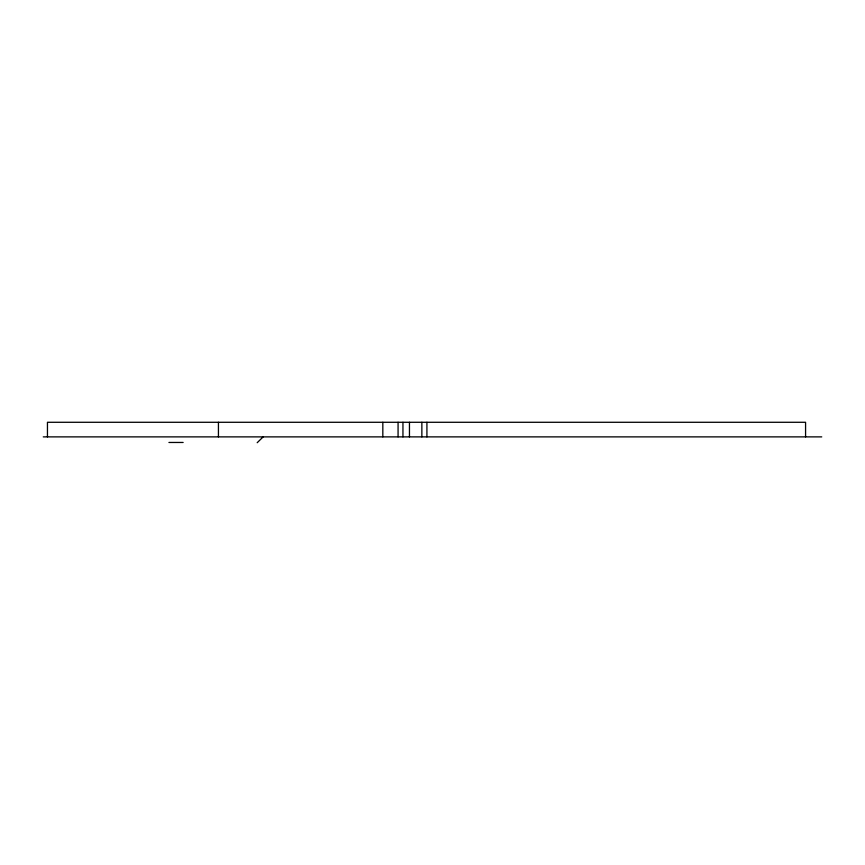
<?xml version="1.0" encoding="UTF-8"?>
<svg xmlns="http://www.w3.org/2000/svg" width="865" height="865" viewBox="0 0 865 865"><rect width="100%" height="100%" fill="white"/><g stroke="black" fill="none" stroke-linecap="round" stroke-linejoin="round"><path stroke-width="1.3" d="M257.186 442.718L263.155 436.879M43.25 436.879L821.75 436.879M168.935 442.458L183.142 442.458M805.574 436.879L805.574 422.282L47.456 422.282L47.456 436.879M426.921 422.282L426.921 436.879M421.861 422.282L421.861 436.879M409.459 422.282L409.459 436.879M402.949 422.282L402.949 436.879M398.073 422.282L398.073 436.879M382.827 422.282L382.827 436.879M218.434 422.282L218.434 436.879"/></g></svg>
